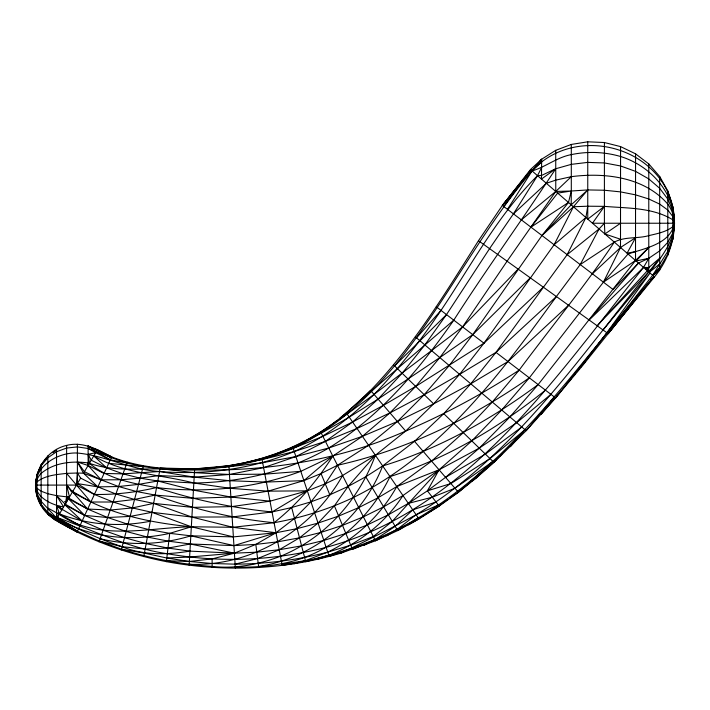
<?xml version="1.0" encoding="UTF-8"?>
<svg xmlns="http://www.w3.org/2000/svg" width="710" height="710" viewBox="0 0 710 710"><rect width="100%" height="100%" fill="white"/><g stroke="black" fill="none" stroke-linecap="round" stroke-linejoin="round"><path stroke-width="1.06" d="M587.756 141.805L587.756 219.141L604.405 206.362C627.285 208.341 652.632 207.329 672.805 219.789L674.5 223.233C674.172 242.82 666.867 261.795 654.496 276.909L608.168 333.656L478.478 240.699L502.36 205.447L530.476 169.557L541.659 159.218L555.726 150.325L571.302 144.441L587.756 141.805L604.405 142.532L620.567 146.597L635.565 153.83L648.78 163.921L659.679 176.462L667.799 190.937L672.805 206.743L674.5 223.233L672.805 239.004L667.799 254.118L659.679 267.963L652.969 275.586L659.679 270.004L659.679 176.462M648.78 163.921L648.78 271.965C578.543 358.861 513.481 455.58 416.113 514.741C391.37 528.213 366.218 540.967 340.862 553.161C329.28 556.569 317.548 559.436 305.699 561.725C259.78 570.325 212.308 570.139 166.388 561.654C135.486 555.646 105.382 545.759 77.07 531.985C64.14 524.752 49.061 519.205 41.145 505.795C27.335 483.341 40.94 451.232 66.616 445.41C82.786 441.158 97.873 449.652 111.692 456.903C127.214 463.018 143.615 466.399 160.185 468.023C243.423 474.839 328.836 465.077 405.667 431.077C445.241 414.161 483.191 393.695 519.188 370.096C550.907 327.461 584.774 286.361 614.31 242.128C624.782 236.332 637.482 238.915 648.78 235.64C657.078 233.634 665.936 232.099 672.805 226.685L674.5 223.233C674.154 150.964 579.546 119.573 531.897 170.79L530.476 169.557M47.827 513.667C38.216 503.683 29.713 485.028 41.145 473.401C54.004 462.556 72.012 460.746 88.129 462.938L88.111 465.485L101.113 479.836L118.543 486.528L136.631 491.551L155.171 495.083L192.969 498.322L230.865 497.027L268.087 491.151L303.898 480.608L321.009 473.552L337.463 465.281L368.57 445.321L397.423 421.518L424.225 394.698L449.226 365.552L472.753 334.641L541.961 235.516L568.488 202.465L571.302 191.008L571.302 144.441M635.565 153.83L635.521 260.49L538.153 384.58L509.922 416.947L479.259 448.143L445.56 477.342L427.402 490.841L408.33 503.39L388.343 514.803L367.452 524.885L345.859 533.45L323.84 540.443L301.59 545.857L279.225 549.744L256.798 552.167L234.406 553.179L189.614 557.013L166.815 558.016L144.396 553.125L121.481 549.176L99.285 541.047L77.425 531.222L56.054 519.658L47.827 512.38L41.145 504.419L36.938 495.11L35.5 485.09L36.938 474.608L41.145 464.855L46.496 458.181M571.204 204.817L587.756 189.934L573.432 206.743L541.961 235.516L571.204 204.817L571.302 191.008L587.756 189.934L604.405 190.236L620.567 191.895L635.565 194.851L648.78 198.977L659.679 204.107L667.799 210.027L672.805 216.497L674.5 223.233L672.805 237.593L667.799 251.358L652.641 275.311L555.637 397.937L526.145 430.686L493.974 462.432L476.667 477.653L458.429 492.261L439.206 506.07L418.962 518.912L397.715 530.565L375.466 540.816L340.862 553.161M620.567 146.597L620.504 247.488L603.411 282.172L529.323 377.844L501.721 410.007L471.822 440.928L439.055 469.798L402.961 495.544L383.604 506.842L363.405 516.836L342.504 525.365L321.142 532.358L299.514 537.834L277.716 541.828L255.831 544.401L233.927 545.599L190.36 544.002L168.802 541.224L147.378 537.071L126.14 531.462L105.204 524.282L84.703 515.424L64.858 504.783L55.62 520.386L48.608 514.342L51.067 516.152M189.144 565.249L194.646 468.893L228.895 465.724L262.079 459.583L294.215 451.551L325.42 441.363L357.032 428.485L389.967 412.874L424.225 394.698L459.618 374.347L495.971 352.373L556.383 296.54L580.239 264.573L599.062 228.931L604.405 223.233L604.405 142.532M529.323 377.844C471.413 418.412 406.679 449.829 337.463 465.281L325.26 483.812L310.971 501.846L294.499 518.46L275.995 532.748L255.831 544.401L234.406 553.179L189.952 551.129L167.995 548.076L146.162 543.629L124.498 537.692L103.119 530.184L82.138 520.98L64.858 504.783L76.511 485.09L77.399 473.011L83.531 473.224L101.113 479.836L120.94 479.765L140.154 478.167L158.783 475.593L194.176 477.129L229.836 480.741L266.356 482.072L303.898 480.608L332.812 456.051L362.402 436.322L389.967 412.874L415.696 386.417L439.818 357.583L462.618 326.902L507.082 261.191L555.77 191.451L571.302 176.666C604.867 172.308 644.52 177.012 667.799 204.152C684.91 227.679 664.409 254.162 649.242 272.365L659.679 263.96M166.388 561.654L169.734 533.352L191.345 526.776L232.773 527.281L275.995 532.748L297.135 528.63L318.053 523.084L338.652 516.081L358.754 507.597L378.173 497.701L396.801 486.545L431.6 461.154L463.293 432.639L492.314 402.037L519.188 370.096M36.938 475.78L35.5 485.09L36.938 494.409M47.827 455.864L47.827 514.324L55.762 520.155L77.07 531.985L77.425 531.222L56.836 518.344L41.145 501.322L36.938 493.503L35.5 485.09L36.938 481.921C45.254 475.292 56.463 474.608 66.616 473.366L76.511 485.09L94.377 494.444L113.067 502.023L132.326 507.934L151.967 512.318L191.895 517.066L232.126 516.96L272.036 511.945L291.677 507.552L310.971 501.846L329.83 494.817L348.104 486.439L365.739 476.774L382.681 465.938L414.516 441.336L443.759 413.673L470.774 383.799L495.971 352.373L567.175 254.659L585.91 217.544L587.756 206.211L604.405 206.362L592.486 223.233L674.5 223.233C674.322 191.771 649.65 165.448 620.567 156.502C604.547 151.816 587.631 151.195 571.302 154.62C557.022 157.283 545.786 166.868 532.083 170.95C452.802 262.922 409.164 393.171 293.159 448.365C251.287 466.204 205.252 472.301 160.016 468.919C136.427 468.698 112.065 471.342 89.398 463.302L88.129 462.938M36.529 490.317C31.355 467.615 57.306 451.915 77.399 453.042C105.559 455.616 131.146 469.922 159.537 471.502C205.234 475.212 251.784 469.292 294.215 451.551C324.292 437.839 350.669 417.595 374.055 394.414C399.047 368.641 420.923 340.117 440.999 310.394C471.777 264.528 497.994 214.917 537.523 175.663L541.659 175.397L555.726 168.749L571.302 164.356L587.756 162.386L604.405 162.936L620.567 165.971L635.565 171.367L648.78 178.911L659.679 188.283L667.799 199.102L672.805 210.914L674.5 223.233L672.805 232.978L667.799 242.323L659.679 250.879L648.78 258.289L638.503 263.073L613.005 289.458L502.36 205.447L530.956 169.983L503.674 206.441M143.757 556.613L160.185 468.023L194.646 468.893L228.957 466.772L262.673 462.698L295.892 456.583L328.765 448.001L362.402 436.322L397.423 421.518L433.65 403.848L470.774 383.799L507.987 361.55L568.55 305.256M66.616 473.366L77.399 473.011L80.638 478.105L97.865 486.882L115.907 494L134.554 499.449L153.626 503.39L191.895 517.066L232.773 527.281L274.087 522.72C297.508 504.251 316.882 481.167 332.812 456.051L300.809 471.334L264.848 474.156L229.445 474.484L194.434 472.683L143.171 466.683L126.859 463.009L111.337 457.666L88.129 448.48L77.399 446.927L66.616 448.045L56.525 451.755L47.827 457.808L41.145 465.769L36.938 475.079L35.5 485.09L66.616 485.09L69.482 496.964L66.616 496.822L65.24 504.144L84.703 515.424L107.592 517.519L130.099 516.41L151.967 512.318L191.345 526.776L233.377 536.893L275.995 532.748L282.207 565.4C337.694 556.134 392 537.399 438.389 505.014C526.039 445.205 585.288 355.311 653.972 276.465L582.848 365.268L555.637 397.937L495.971 352.373M36.529 479.862C31.799 495.669 50.694 504.987 63.616 506.896L56.525 495.651L47.827 493.734L41.145 491.214L36.938 488.267L35.5 485.09L36.654 488.826M674.5 223.233C670.382 244.169 645.088 248.101 628.057 254.029L603.411 282.172L635.521 260.49L648.78 247.497L636.116 261.005L648.78 258.289L643.526 267.421C551.812 381.661 458.642 523.847 303.303 552.469C258.546 561.228 212.246 561.583 167.32 553.738C128.643 548.147 93.693 530.468 57.297 517.572L56.525 513.09L56.525 449.386M121.259 550.028L143.393 465.831M99.001 541.854L127.143 462.192M647.502 270.856L648.461 268.38M121.481 549.176C150.857 558.61 181.352 564.335 212.139 566.411C235.436 569.047 258.697 564.548 280.468 556.267C325.011 538.286 358.834 499.902 375.377 455.27L405.667 431.077L433.65 403.848L459.618 374.347L483.954 343.196L554.12 244.746L573.432 206.743L587.756 206.211M638.503 263.073L589.167 320.033L643.526 267.421L648.78 267.555L647.36 270.732L597.083 325.712L648.78 271.965L659.679 258.183L648.78 267.555L645.585 269.196M365.739 476.774L397.715 530.565L418.226 517.838L408.463 524.903L418.962 518.912L375.377 455.27L342.593 475.487L325.26 483.812L307.315 490.85L268.087 491.151L230.315 488.32L193.839 483.013L157.78 480.998L138.512 484.397L118.543 486.528L97.865 486.882L83.531 473.224L77.399 461.997L88.111 465.485L97.261 450.033L111.692 456.903L77.425 531.222L56.525 518.877L47.827 512.38L55.762 520.155M541.659 167.489L537.523 175.663L513.436 213.852L489.563 248.642L446.501 314.592L424.855 344.918L402.135 373.238L378.102 399.109L352.604 422.015L325.42 441.363L295.892 456.583L263.614 467.633L229.445 474.484L194.176 477.129L159.537 471.502L123.016 473.863L104.059 473.464L88.111 465.485L88.129 445.871L111.337 457.666L97.394 449.803L88.129 446.75M419.699 518.052L439.206 506.07L427.402 490.841L439.055 469.798L479.259 448.143L516.685 422.672L550.942 394.352M55.62 520.386L55.921 519.871M57.004 518.052L57.918 516.507M47.827 508.005L59.232 514.297C98.166 541.553 147.609 527.699 191.345 526.776C156.866 523.465 122.395 516.933 90.898 502.005L76.511 485.09L66.616 485.09L87.65 509.052L107.592 517.519L128.022 524.308L148.772 529.553L169.734 533.352L190.83 535.819L233.377 536.893M69.482 496.964L68.408 498.784L84.703 515.424M76.511 485.09L80.638 478.105M83.531 473.224L89.7 462.796M96.95 450.548L97.394 449.803M362.277 398.789C409.395 352.799 443.546 295.946 478.478 240.699M507.455 209.317L532.083 170.95L541.659 162.013M189.197 564.264C252.05 566.891 312.187 529.758 342.593 475.487M126.859 463.009L110.334 459.858L95.681 452.687L88.129 454.347L89.398 463.302C108.142 479.117 133.081 483.546 156.564 487.557C194.061 499.858 232.765 508.094 272.036 511.945L307.315 490.85L269.995 501.18L230.865 497.027L193.44 490.14L157.78 480.998L140.154 478.167L123.016 473.863L106.615 467.899L93.764 455.918C124.179 474.04 160.433 474.298 193.839 483.013C240.805 482.339 287.887 471.609 328.765 448.001C380.152 416.246 419.548 369.173 453.788 320.157C486.545 268.868 522.427 219.674 555.726 168.749L541.464 179.071L541.659 159.218L531.897 170.79L654.496 276.909M166.495 560.714L189.366 561.459L212.13 563.509L235.099 564.166L257.606 558.575L279.225 549.744L299.514 537.834L318.053 523.084L334.392 505.822L348.104 486.439L375.377 455.27L346.4 412.963L370.602 390.411L405.667 431.077M556.383 296.54C500.701 373.416 440.945 454.364 353.615 497.391C328.393 509.389 301.564 517.776 274.087 522.72C233.386 518.815 193.546 509.052 155.171 495.083L134.554 499.449L113.067 502.023L90.898 502.005L72.314 492.181L66.616 485.09M580.434 367.549L586.469 359.792M402.961 495.544C383.107 526.181 352.258 548.653 317.441 559.294M608.168 333.656L637.589 296.966M647.174 285.029L648.541 283.317M650.591 280.761L651.957 279.057M502.36 205.447L509.86 196.164M511.227 194.478L522.817 180.136M528.95 172.539L530.991 170.01M539.6 161.729L541.659 159.218M603.065 329.999L650.023 273.039L606.846 332.706L582.519 365.038M415.394 336.904L526.145 430.686L554.421 397.005L541.197 414.374L560.909 390.997M569.97 380.107L571.364 378.439M573.458 375.927L575.553 373.407M576.946 371.738L579.041 369.227M650.493 280.69L651.904 279.012M510.437 446.732L525.018 429.727L490.024 458.598L450.921 483.554L427.402 490.841M416.521 337.862L440.999 310.394M235.099 564.166C266.33 563.962 297.499 560.012 327.736 552.14C356.855 537.958 380.995 514.777 396.801 486.545L439.055 469.798L392.248 521.371L373.318 536.538L350.713 545.165L327.736 552.14L305.415 560.625L293.958 563.767M496.166 460.053L493.974 462.432L443.759 413.673M499.831 456.077L502.032 453.699M525.018 429.727L493.707 462.174M518.096 269.09L462.618 326.902L374.055 394.414L347.137 414.036L320.742 432.07L311.228 437.688M652.641 275.311L659.679 267.963M553.8 399.277L555.327 397.698M394.574 365.898L446.501 314.592M408.33 503.39L432.328 497.186L454.977 488.258L492.953 461.438L476.667 477.653L471.449 481.38M530.264 277.814L472.753 334.641L439.818 357.583L378.102 399.109L349.258 417.125L321.302 433.171L292.786 447.256L275.382 454.24M245.944 462.494L261.875 458.491L293.159 448.365L322.899 436.339L352.604 422.015L383.471 405.33L415.696 386.417L483.954 343.196L543.319 287.177M592.397 273.811L620.504 247.488L635.565 237.743L627.081 253.186L635.565 251.624M513.436 213.852L546.345 183.295L555.726 180.145L571.302 176.666M414.516 441.336L458.429 492.261L492.953 461.438M476.419 477.395L492.891 462.902M658.028 271.424L659.679 270.004M453.788 320.157L339.708 418.35M554.12 244.746L585.91 217.544M521.353 219.869L555.77 191.451L571.302 191.008L557.661 193.093L530.947 227.156L568.488 202.465M331.339 425.086L336.363 421.048M567.175 254.659L599.062 228.931M459.033 491.338L468.964 483.368M386.71 535.881L397.059 529.474L416.113 514.741L438.389 505.014M545.44 390.154C499.05 427.597 446.98 458.456 389.994 476.605C376.025 505.715 353.846 530.574 326.059 547.108C298.422 563.855 266.995 567.672 235.294 567.157M220.313 466.763C266.41 461.322 310.953 443.164 346.4 412.963M521.788 426.994L485.391 454.098L445.56 477.342M53.046 452.714L55.655 450.814M439.002 505.804L447.726 499.529M449.474 498.278L458.429 492.261M538.153 384.58C490.974 419.592 439.108 448.844 382.681 465.938C362.171 517.918 314.148 558.024 258.591 566.473L258.724 567.538M604.405 223.233L604.867 233.954L620.567 223.233M364.044 545.351L374.915 539.715L395.195 526.341L412.767 509.86L436.038 501.988M580.239 264.573L614.31 242.128M306.471 440.502L309.329 438.815M397.059 529.474L375.466 540.816L320.742 432.07M645.55 269.17L648.78 267.555M374.915 539.715L352.497 549.46L334.392 505.822M352.036 548.351L329.165 556.436L292.786 447.256M300.809 471.334C254.899 488.471 205.11 493.335 156.564 487.557C136.178 492.296 115.322 494.834 94.377 494.444L77.399 483.581L77.399 444.211M328.801 555.327L305.699 561.725L291.677 507.552M166.815 558.016L189.366 561.459L212.112 558.912L234.406 553.179L190.36 544.002L167.995 548.076L145.16 549.043L122.129 546.718L99.285 541.047M169.734 533.352C128.537 542.52 82.644 537.532 47.827 512.38M282.003 564.317L305.415 560.625M269.995 501.18L231.469 506.638L192.454 507.366L153.626 503.39L132.326 507.934L110.236 510.046L87.65 509.052L68.408 498.784L66.616 496.822L56.525 495.651L65.24 504.144L66.616 501.81L66.616 445.41M150.316 521.238C120.052 527.157 88.297 525.063 59.462 513.916L56.525 513.09L56.836 518.344M213.887 467.544L217.1 467.153M189.952 551.129C167.311 554.767 143.731 555.584 122.129 546.718C99.586 539.227 77.834 529.527 57.297 517.572M168.678 468.911L194.646 468.893M70.814 491.116L72.917 491.169M143.171 466.683L108.728 463.319M64.601 501.571L66.616 501.81L66.616 497.497M77.399 483.581L97.865 486.882M100.101 538.721C129.965 545.972 161.481 544.845 190.83 535.819L233.927 545.599L275.995 532.748L261.875 458.491M604.867 233.954L620.567 239.261M100.882 452.243L111.692 456.903M101.113 479.836L84.428 471.715L77.399 461.997M106.615 467.899L91.226 460.204L88.129 454.347M66.616 496.822L87.65 509.052M88.129 448.48L95.681 452.687M110.334 459.858L96.187 451.844L88.129 445.871M80.026 525.569L59.462 513.916L56.525 505.263L62.16 509.345L82.138 520.98M62.649 523.731L77.07 531.985M72.686 491.551L90.898 502.005M483.954 343.196L436.304 306.809M56.525 505.263L61.779 509.984M393.553 364.904L433.65 403.848M59.658 506.274L61.752 510.037M58.318 512.691L59.214 514.315M321.009 473.552L329.83 494.817M67.947 496.858L68.391 498.81M255.831 544.401L258.591 566.473M228.895 465.724L235.356 568.195M555.77 191.451L555.726 150.325M212.112 558.912L212.139 567.423M672.805 206.743L672.805 239.723M667.799 190.937L667.799 255.529M56.525 516.108L56.525 517.945M41.145 464.384L41.145 505.795M36.938 474.369L36.938 495.82"/></g></svg>
